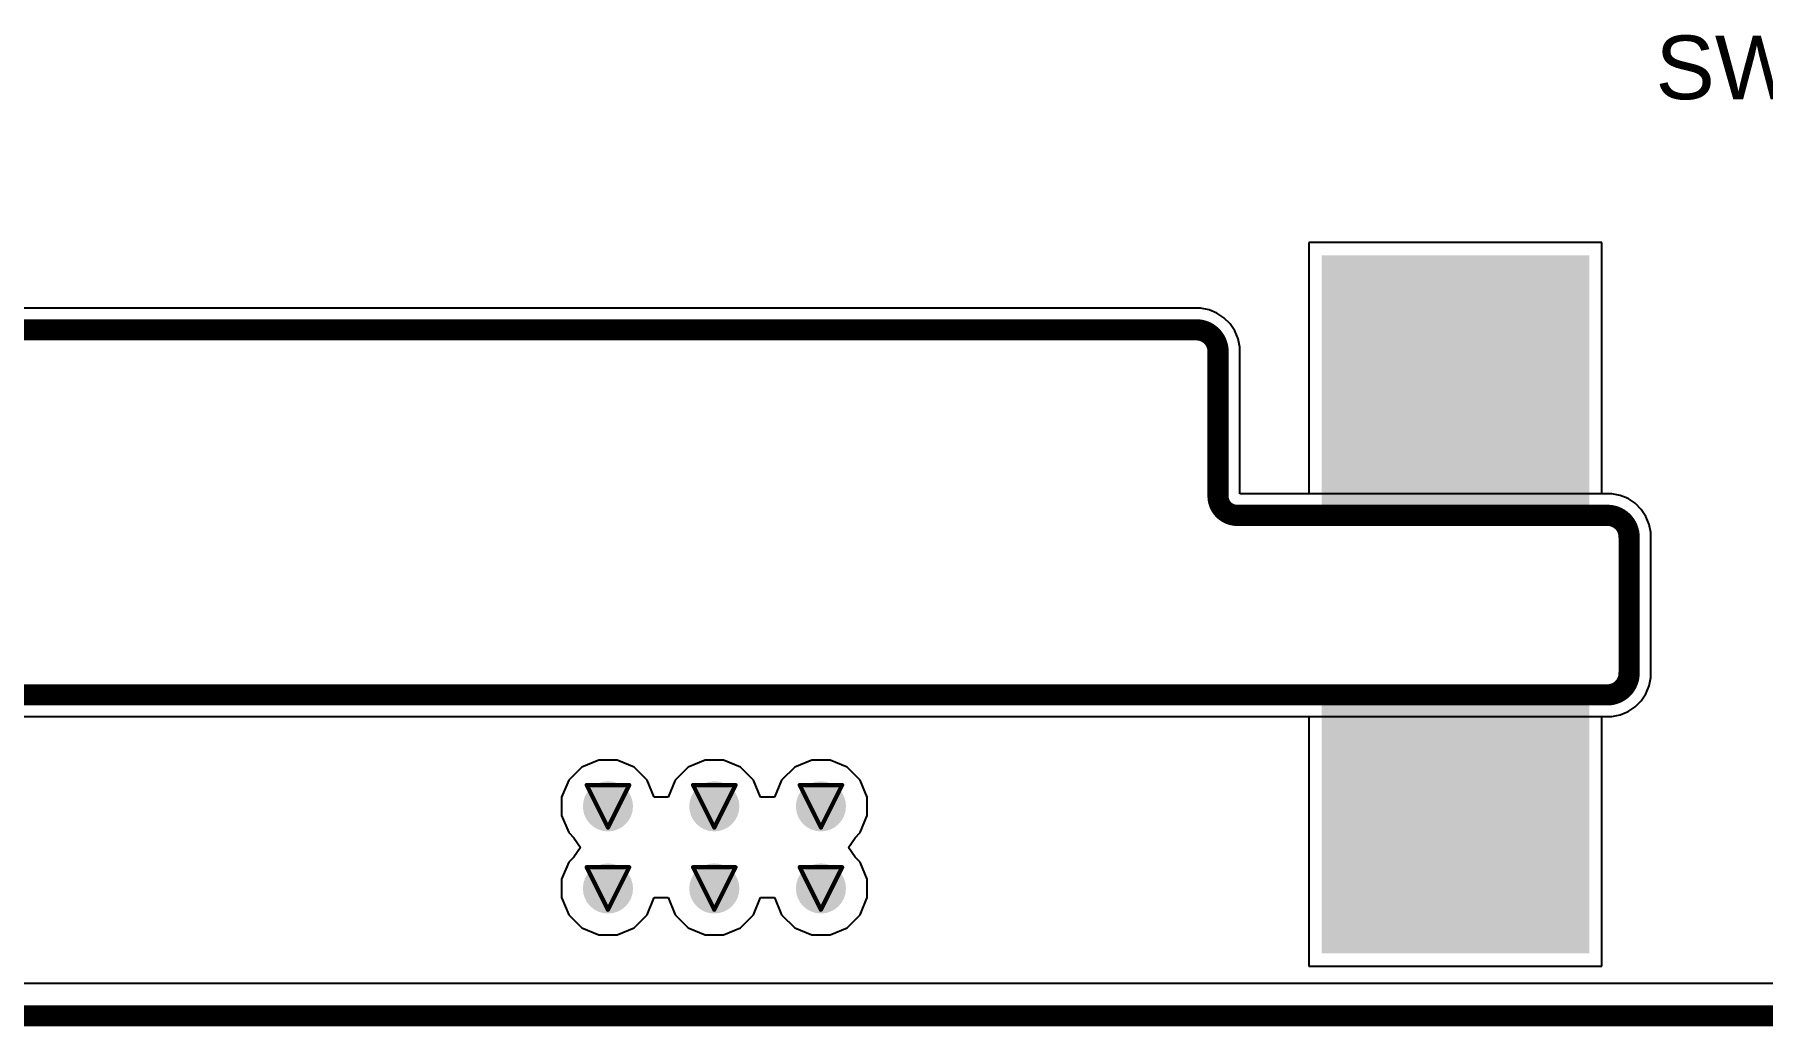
# Model space of a CAD drawing. Header units: inches. Extents: x 0 to 5359, y 0 to 5098.
# Drawn here: x 67.59 to 88.27, y -0.13 to 11.74 of the extents above; entities that cross this region are included whole.
import ezdxf

# ---------------------------------------------------------------- set-up
doc = ezdxf.new("R2010")
doc.units = ezdxf.units.IN
for name, color, linetype in [('Board Outline', 216, 'Continuous'), ('Bottom Layer', 5, 'Continuous'), ('Bottom Paste', 16, 'Continuous'), ('Bottom Solder', 6, 'Continuous'), ('Drill Drawing', 1, 'Continuous'), ('Layer 1', 16, 'Continuous'), ('Layer 2', 76, 'Continuous'), ('Multi-Layer', 9, 'Continuous'), ('Top Layer', 1, 'Continuous'), ('Top Overlay', 2, 'Continuous'), ('Top Paste', 8, 'Continuous'), ('Top Solder', 216, 'Continuous'), ('Via Holes', 16, 'Continuous')]:
    doc.layers.add(name, color=color, linetype=linetype)
doc.styles.add('Arial', font='', dxfattribs={"height": 0.2})
doc.styles.get('Arial').set_extended_font_data('Arial')

msp = doc.modelspace()

# ---------------------------------------------------------------- hatches: boundary and pattern name
at = {"layer": 'Bottom Layer'}
for points in [[(83.1, 9), (86.1, 9), (86.1, 6), (83.1, 6)], [(83.1, 3.85), (86.1, 3.85), (86.1, 0.85), (83.1, 0.85)]]:
    msp.add_hatch(color=5, dxfattribs=at).paths.add_polyline_path(points)
h = msp.add_hatch(color=5, dxfattribs=at)
edge = h.paths.add_edge_path()
edge.add_arc((74.457, 2.507), 0.3, 0, 360)
h = msp.add_hatch(color=5, dxfattribs=at)
edge = h.paths.add_edge_path()
edge.add_arc((75.73, 2.507), 0.3, 0, 360)
h = msp.add_hatch(color=5, dxfattribs=at)
edge = h.paths.add_edge_path()
edge.add_arc((77.006, 2.507), 0.3, 0, 360)
h = msp.add_hatch(color=5, dxfattribs=at)
edge = h.paths.add_edge_path()
edge.add_arc((74.457, 1.524), 0.3, 0, 360)
h = msp.add_hatch(color=5, dxfattribs=at)
edge = h.paths.add_edge_path()
edge.add_arc((75.73, 1.524), 0.3, 0, 360)
h = msp.add_hatch(color=5, dxfattribs=at)
edge = h.paths.add_edge_path()
edge.add_arc((77.006, 1.524), 0.3, 0, 360)
at = {"layer": 'Bottom Paste'}
for points in [[(83.1, 9), (86.1, 9), (86.1, 6), (83.1, 6)], [(83.1, 3.85), (86.1, 3.85), (86.1, 0.85), (83.1, 0.85)]]:
    msp.add_hatch(color=16, dxfattribs=at).paths.add_polyline_path(points)
at = {"layer": 'Bottom Solder'}
for points in [[(82.998, 9.102), (86.202, 9.102), (86.202, 5.898), (82.998, 5.898)], [(82.998, 3.952), (86.202, 3.952), (86.202, 0.748), (82.998, 0.748)]]:
    msp.add_hatch(color=6, dxfattribs=at).paths.add_polyline_path(points)
at = {"layer": 'Layer 1'}
h = msp.add_hatch(color=16, dxfattribs=at)
edge = h.paths.add_edge_path()
edge.add_arc((74.457, 2.507), 0.3, 0, 360)
h = msp.add_hatch(color=16, dxfattribs=at)
edge = h.paths.add_edge_path()
edge.add_arc((75.73, 2.507), 0.3, 0, 360)
h = msp.add_hatch(color=16, dxfattribs=at)
edge = h.paths.add_edge_path()
edge.add_arc((77.006, 2.507), 0.3, 0, 360)
h = msp.add_hatch(color=16, dxfattribs=at)
edge = h.paths.add_edge_path()
edge.add_arc((74.457, 1.524), 0.3, 0, 360)
h = msp.add_hatch(color=16, dxfattribs=at)
edge = h.paths.add_edge_path()
edge.add_arc((75.73, 1.524), 0.3, 0, 360)
h = msp.add_hatch(color=16, dxfattribs=at)
edge = h.paths.add_edge_path()
edge.add_arc((77.006, 1.524), 0.3, 0, 360)
at = {"layer": 'Layer 2'}
h = msp.add_hatch(color=76, dxfattribs=at)
edge = h.paths.add_edge_path()
edge.add_arc((74.457, 2.507), 0.3, 0, 360)
h = msp.add_hatch(color=76, dxfattribs=at)
edge = h.paths.add_edge_path()
edge.add_arc((75.73, 2.507), 0.3, 0, 360)
h = msp.add_hatch(color=76, dxfattribs=at)
edge = h.paths.add_edge_path()
edge.add_arc((77.006, 2.507), 0.3, 0, 360)
h = msp.add_hatch(color=76, dxfattribs=at)
edge = h.paths.add_edge_path()
edge.add_arc((74.457, 1.524), 0.3, 0, 360)
h = msp.add_hatch(color=76, dxfattribs=at)
edge = h.paths.add_edge_path()
edge.add_arc((75.73, 1.524), 0.3, 0, 360)
h = msp.add_hatch(color=76, dxfattribs=at)
edge = h.paths.add_edge_path()
edge.add_arc((77.006, 1.524), 0.3, 0, 360)
at = {"layer": 'Top Layer'}
for points in [[(83.1, 9), (86.1, 9), (86.1, 6), (83.1, 6)], [(83.1, 3.85), (86.1, 3.85), (86.1, 0.85), (83.1, 0.85)]]:
    msp.add_hatch(color=1, dxfattribs=at).paths.add_polyline_path(points)
h = msp.add_hatch(color=1, dxfattribs=at)
edge = h.paths.add_edge_path()
edge.add_arc((74.457, 2.507), 0.3, 0, 360)
h = msp.add_hatch(color=1, dxfattribs=at)
edge = h.paths.add_edge_path()
edge.add_arc((75.73, 2.507), 0.3, 0, 360)
h = msp.add_hatch(color=1, dxfattribs=at)
edge = h.paths.add_edge_path()
edge.add_arc((77.006, 2.507), 0.3, 0, 360)
h = msp.add_hatch(color=1, dxfattribs=at)
edge = h.paths.add_edge_path()
edge.add_arc((74.457, 1.524), 0.3, 0, 360)
h = msp.add_hatch(color=1, dxfattribs=at)
edge = h.paths.add_edge_path()
edge.add_arc((75.73, 1.524), 0.3, 0, 360)
h = msp.add_hatch(color=1, dxfattribs=at)
edge = h.paths.add_edge_path()
edge.add_arc((77.006, 1.524), 0.3, 0, 360)
at = {"layer": 'Top Paste'}
for points in [[(83.1, 9), (86.1, 9), (86.1, 6), (83.1, 6)], [(83.1, 3.85), (86.1, 3.85), (86.1, 0.85), (83.1, 0.85)]]:
    msp.add_hatch(color=8, dxfattribs=at).paths.add_polyline_path(points)
at = {"layer": 'Top Solder'}
for points in [[(82.998, 9.102), (86.202, 9.102), (86.202, 5.898), (82.998, 5.898)], [(82.998, 3.952), (86.202, 3.952), (86.202, 0.748), (82.998, 0.748)]]:
    msp.add_hatch(color=216, dxfattribs=at).paths.add_polyline_path(points)
at = {"layer": 'Via Holes'}
h = msp.add_hatch(color=7, dxfattribs=at)
edge = h.paths.add_edge_path()
edge.add_arc((74.457, 2.507), 0.15, 0, 360)
h = msp.add_hatch(color=7, dxfattribs=at)
edge = h.paths.add_edge_path()
edge.add_arc((75.73, 2.507), 0.15, 0, 360)
h = msp.add_hatch(color=7, dxfattribs=at)
edge = h.paths.add_edge_path()
edge.add_arc((77.006, 2.507), 0.15, 0, 360)
h = msp.add_hatch(color=7, dxfattribs=at)
edge = h.paths.add_edge_path()
edge.add_arc((74.457, 1.524), 0.15, 0, 360)
h = msp.add_hatch(color=7, dxfattribs=at)
edge = h.paths.add_edge_path()
edge.add_arc((75.73, 1.524), 0.15, 0, 360)
h = msp.add_hatch(color=7, dxfattribs=at)
edge = h.paths.add_edge_path()
edge.add_arc((77.006, 1.524), 0.15, 0, 360)

# ---------------------------------------------------------------- linework, layer by layer
at = {"layer": 'Board Outline'}
for points in [[(62.154, 8.209, 0.254, 0.254, 0), (81.5, 8.209, 0.254, 0.254, 0)], [(81.5, 8.209, 0.254, 0.254, -0.414214), (81.759, 7.95, 0.254, 0.254, 0)], [(81.759, 6.218, 0.254, 0.254, 0), (81.759, 7.95, 0.254, 0.254, 0)], [(81.988, 5.989, 0.254, 0.254, -0.414214), (81.759, 6.218, 0.254, 0.254, 0)], [(81.988, 5.989, 0.254, 0.254, 0), (86.42, 5.989, 0.254, 0.254, 0)], [(86.42, 5.989, 0.254, 0.254, -0.414214), (86.679, 5.73, 0.254, 0.254, 0)], [(86.679, 4.1, 0.254, 0.254, 0), (86.679, 5.73, 0.254, 0.254, 0)], [(86.679, 4.1, 0.254, 0.254, -0.414214), (86.42, 3.841, 0.254, 0.254, 0)], [(41.38, 3.841, 0.254, 0.254, 0), (86.42, 3.841, 0.254, 0.254, 0)], [(0, 0, 0.254, 0.254, 0), (110, 0, 0.254, 0.254, 0)]]:
    msp.add_lwpolyline(points, format="xyseb", dxfattribs=at)
for points in [[(81.436, 8.209, 0.127, 0.127, 1), (81.563, 8.209, 0.127, 0.127, 1)], [(81.436, 8.209, 0.127, 0.127, 1), (81.563, 8.209, 0.127, 0.127, 1)], [(81.695, 7.95, 0.127, 0.127, 1), (81.822, 7.95, 0.127, 0.127, 1)], [(81.695, 7.95, 0.127, 0.127, 1), (81.822, 7.95, 0.127, 0.127, 1)], [(81.695, 6.218, 0.127, 0.127, 1), (81.822, 6.218, 0.127, 0.127, 1)], [(81.695, 6.218, 0.127, 0.127, 1), (81.822, 6.218, 0.127, 0.127, 1)], [(81.925, 5.989, 0.127, 0.127, 1), (82.052, 5.989, 0.127, 0.127, 1)], [(81.925, 5.989, 0.127, 0.127, 1), (82.052, 5.989, 0.127, 0.127, 1)], [(86.356, 5.989, 0.127, 0.127, 1), (86.483, 5.989, 0.127, 0.127, 1)], [(86.356, 5.989, 0.127, 0.127, 1), (86.483, 5.989, 0.127, 0.127, 1)], [(86.615, 5.73, 0.127, 0.127, 1), (86.742, 5.73, 0.127, 0.127, 1)], [(86.615, 5.73, 0.127, 0.127, 1), (86.742, 5.73, 0.127, 0.127, 1)], [(86.615, 4.1, 0.127, 0.127, 1), (86.742, 4.1, 0.127, 0.127, 1)], [(86.615, 4.1, 0.127, 0.127, 1), (86.742, 4.1, 0.127, 0.127, 1)], [(86.356, 3.841, 0.127, 0.127, 1), (86.483, 3.841, 0.127, 0.127, 1)], [(86.356, 3.841, 0.127, 0.127, 1), (86.483, 3.841, 0.127, 0.127, 1)]]:
    msp.add_lwpolyline(points, format="xyseb", close=True, dxfattribs=at)
at = {"layer": 'Bottom Layer'}
for p, q in [((86.354, 9.254), (82.846, 9.254)), ((82.846, 9.254), (82.846, 6.248)), ((86.354, 6.248), (86.354, 9.254)), ((81.5, 8.468), (62.169, 8.468)), ((81.551, 8.468), (81.5, 8.468)), ((81.651, 8.448), (81.551, 8.468)), ((81.746, 8.409), (81.651, 8.448)), ((81.83, 8.353), (81.746, 8.409)), ((81.903, 8.28), (81.83, 8.353)), ((81.959, 8.196), (81.903, 8.28)), ((81.998, 8.101), (81.959, 8.196)), ((82.018, 8.002), (81.998, 8.101)), ((81.998, 8.101), (81.998, 8.101)), ((81.998, 8.101), (81.998, 8.101)), ((82.018, 7.95), (82.018, 8.002)), ((82.018, 6.248), (82.018, 7.95)), ((82.018, 7.95), (82.018, 7.95)), ((82.846, 6.248), (82.018, 6.248)), ((86.471, 6.248), (86.354, 6.248)), ((86.571, 6.228), (86.471, 6.248)), ((86.666, 6.189), (86.571, 6.228)), ((86.75, 6.133), (86.666, 6.189)), ((86.823, 6.06), (86.75, 6.133)), ((86.879, 5.976), (86.823, 6.06)), ((86.918, 5.881), (86.879, 5.976)), ((86.938, 5.782), (86.918, 5.881)), ((86.938, 5.73), (86.938, 5.782)), ((86.938, 4.049), (86.938, 5.73)), ((86.938, 5.73), (86.938, 5.73)), ((86.879, 3.854), (86.918, 3.949)), ((86.918, 3.949), (86.938, 4.049)), ((86.75, 3.697), (86.823, 3.77)), ((86.823, 3.77), (86.879, 3.854)), ((44.954, 3.582), (82.846, 3.582)), ((82.846, 3.582), (82.846, 0.596)), ((86.354, 0.596), (86.354, 3.582)), ((86.354, 3.582), (86.42, 3.582)), ((86.42, 3.582), (86.42, 3.582)), ((86.42, 3.582), (86.471, 3.582)), ((86.471, 3.582), (86.571, 3.602)), ((86.571, 3.602), (86.666, 3.641)), ((86.666, 3.641), (86.75, 3.697)), ((82.846, 0.596), (86.354, 0.596)), ((105.855, 0.388), (4.145, 0.388))]:
    msp.add_line(p, q, dxfattribs=at)
at = {"layer": 'Drill Drawing'}
for points in [[(74.203, 2.761, 0.0508, 0.0508, 0), (74.711, 2.761, 0.0508, 0.0508, 0)], [(74.203, 2.761, 0.0508, 0.0508, 0), (74.457, 2.253, 0.0508, 0.0508, 0)], [(74.457, 2.253, 0.0508, 0.0508, 0), (74.711, 2.761, 0.0508, 0.0508, 0)], [(75.476, 2.761, 0.0508, 0.0508, 0), (75.984, 2.761, 0.0508, 0.0508, 0)], [(75.476, 2.761, 0.0508, 0.0508, 0), (75.73, 2.253, 0.0508, 0.0508, 0)], [(75.73, 2.253, 0.0508, 0.0508, 0), (75.984, 2.761, 0.0508, 0.0508, 0)], [(76.752, 2.761, 0.0508, 0.0508, 0), (77.26, 2.761, 0.0508, 0.0508, 0)], [(76.752, 2.761, 0.0508, 0.0508, 0), (77.006, 2.253, 0.0508, 0.0508, 0)], [(77.006, 2.253, 0.0508, 0.0508, 0), (77.26, 2.761, 0.0508, 0.0508, 0)], [(74.203, 1.778, 0.0508, 0.0508, 0), (74.711, 1.778, 0.0508, 0.0508, 0)], [(74.203, 1.778, 0.0508, 0.0508, 0), (74.457, 1.27, 0.0508, 0.0508, 0)], [(74.457, 1.27, 0.0508, 0.0508, 0), (74.711, 1.778, 0.0508, 0.0508, 0)], [(75.476, 1.778, 0.0508, 0.0508, 0), (75.984, 1.778, 0.0508, 0.0508, 0)], [(75.476, 1.778, 0.0508, 0.0508, 0), (75.73, 1.27, 0.0508, 0.0508, 0)], [(75.73, 1.27, 0.0508, 0.0508, 0), (75.984, 1.778, 0.0508, 0.0508, 0)], [(76.752, 1.778, 0.0508, 0.0508, 0), (77.26, 1.778, 0.0508, 0.0508, 0)], [(76.752, 1.778, 0.0508, 0.0508, 0), (77.006, 1.27, 0.0508, 0.0508, 0)], [(77.006, 1.27, 0.0508, 0.0508, 0), (77.26, 1.778, 0.0508, 0.0508, 0)]]:
    msp.add_lwpolyline(points, format="xyseb", dxfattribs=at)
for points in [[(74.19, 2.761, 0.0254, 0.0254, 1), (74.216, 2.761, 0.0254, 0.0254, 1)], [(74.19, 2.761, 0.0254, 0.0254, 1), (74.216, 2.761, 0.0254, 0.0254, 1)], [(74.698, 2.761, 0.0254, 0.0254, 1), (74.724, 2.761, 0.0254, 0.0254, 1)], [(74.698, 2.761, 0.0254, 0.0254, 1), (74.724, 2.761, 0.0254, 0.0254, 1)], [(75.463, 2.761, 0.0254, 0.0254, 1), (75.489, 2.761, 0.0254, 0.0254, 1)], [(75.463, 2.761, 0.0254, 0.0254, 1), (75.489, 2.761, 0.0254, 0.0254, 1)], [(75.971, 2.761, 0.0254, 0.0254, 1), (75.997, 2.761, 0.0254, 0.0254, 1)], [(75.971, 2.761, 0.0254, 0.0254, 1), (75.997, 2.761, 0.0254, 0.0254, 1)], [(76.739, 2.761, 0.0254, 0.0254, 1), (76.765, 2.761, 0.0254, 0.0254, 1)], [(76.739, 2.761, 0.0254, 0.0254, 1), (76.765, 2.761, 0.0254, 0.0254, 1)], [(77.247, 2.761, 0.0254, 0.0254, 1), (77.273, 2.761, 0.0254, 0.0254, 1)], [(77.247, 2.761, 0.0254, 0.0254, 1), (77.273, 2.761, 0.0254, 0.0254, 1)], [(74.444, 2.253, 0.0254, 0.0254, 1), (74.47, 2.253, 0.0254, 0.0254, 1)], [(74.444, 2.253, 0.0254, 0.0254, 1), (74.47, 2.253, 0.0254, 0.0254, 1)], [(75.717, 2.253, 0.0254, 0.0254, 1), (75.743, 2.253, 0.0254, 0.0254, 1)], [(75.717, 2.253, 0.0254, 0.0254, 1), (75.743, 2.253, 0.0254, 0.0254, 1)], [(76.993, 2.253, 0.0254, 0.0254, 1), (77.019, 2.253, 0.0254, 0.0254, 1)], [(76.993, 2.253, 0.0254, 0.0254, 1), (77.019, 2.253, 0.0254, 0.0254, 1)], [(74.19, 1.778, 0.0254, 0.0254, 1), (74.216, 1.778, 0.0254, 0.0254, 1)], [(74.19, 1.778, 0.0254, 0.0254, 1), (74.216, 1.778, 0.0254, 0.0254, 1)], [(74.698, 1.778, 0.0254, 0.0254, 1), (74.724, 1.778, 0.0254, 0.0254, 1)], [(74.698, 1.778, 0.0254, 0.0254, 1), (74.724, 1.778, 0.0254, 0.0254, 1)], [(75.463, 1.778, 0.0254, 0.0254, 1), (75.489, 1.778, 0.0254, 0.0254, 1)], [(75.463, 1.778, 0.0254, 0.0254, 1), (75.489, 1.778, 0.0254, 0.0254, 1)], [(75.971, 1.778, 0.0254, 0.0254, 1), (75.997, 1.778, 0.0254, 0.0254, 1)], [(75.971, 1.778, 0.0254, 0.0254, 1), (75.997, 1.778, 0.0254, 0.0254, 1)], [(76.739, 1.778, 0.0254, 0.0254, 1), (76.765, 1.778, 0.0254, 0.0254, 1)], [(76.739, 1.778, 0.0254, 0.0254, 1), (76.765, 1.778, 0.0254, 0.0254, 1)], [(77.247, 1.778, 0.0254, 0.0254, 1), (77.273, 1.778, 0.0254, 0.0254, 1)], [(77.247, 1.778, 0.0254, 0.0254, 1), (77.273, 1.778, 0.0254, 0.0254, 1)], [(74.444, 1.27, 0.0254, 0.0254, 1), (74.47, 1.27, 0.0254, 0.0254, 1)], [(74.444, 1.27, 0.0254, 0.0254, 1), (74.47, 1.27, 0.0254, 0.0254, 1)], [(75.717, 1.27, 0.0254, 0.0254, 1), (75.743, 1.27, 0.0254, 0.0254, 1)], [(75.717, 1.27, 0.0254, 0.0254, 1), (75.743, 1.27, 0.0254, 0.0254, 1)], [(76.993, 1.27, 0.0254, 0.0254, 1), (77.019, 1.27, 0.0254, 0.0254, 1)], [(76.993, 1.27, 0.0254, 0.0254, 1), (77.019, 1.27, 0.0254, 0.0254, 1)]]:
    msp.add_lwpolyline(points, format="xyseb", close=True, dxfattribs=at)
at = {"layer": 'Layer 1'}
for p, q in [((81.5, 8.468), (62.169, 8.468)), ((81.551, 8.468), (81.5, 8.468)), ((81.651, 8.448), (81.551, 8.468)), ((81.746, 8.409), (81.651, 8.448)), ((81.83, 8.353), (81.746, 8.409)), ((81.903, 8.28), (81.83, 8.353)), ((81.959, 8.196), (81.903, 8.28)), ((81.998, 8.101), (81.959, 8.196)), ((82.018, 8.002), (81.998, 8.101)), ((81.998, 8.101), (81.998, 8.101)), ((81.998, 8.101), (81.998, 8.101)), ((82.018, 7.95), (82.018, 8.002)), ((82.018, 6.248), (82.018, 7.95)), ((82.018, 7.95), (82.018, 7.95)), ((86.471, 6.248), (82.018, 6.248)), ((86.571, 6.228), (86.471, 6.248)), ((86.666, 6.189), (86.571, 6.228)), ((86.75, 6.133), (86.666, 6.189)), ((86.823, 6.06), (86.75, 6.133)), ((86.879, 5.976), (86.823, 6.06)), ((86.918, 5.881), (86.879, 5.976)), ((86.938, 5.782), (86.918, 5.881)), ((86.938, 5.73), (86.938, 5.782)), ((86.938, 4.049), (86.938, 5.73)), ((86.938, 5.73), (86.938, 5.73)), ((86.879, 3.854), (86.918, 3.949)), ((86.918, 3.949), (86.938, 4.049)), ((86.75, 3.697), (86.823, 3.77)), ((86.823, 3.77), (86.879, 3.854)), ((41.38, 3.582), (86.42, 3.582)), ((86.42, 3.582), (86.42, 3.582)), ((86.42, 3.582), (86.471, 3.582)), ((86.471, 3.582), (86.571, 3.602)), ((86.571, 3.602), (86.666, 3.641)), ((86.666, 3.641), (86.75, 3.697)), ((105.855, 0.388), (4.145, 0.388))]:
    msp.add_line(p, q, dxfattribs=at)
at = {"layer": 'Layer 2'}
for p, q in [((81.5, 8.468), (62.169, 8.468)), ((81.551, 8.468), (81.5, 8.468)), ((81.651, 8.448), (81.551, 8.468)), ((81.746, 8.409), (81.651, 8.448)), ((81.83, 8.353), (81.746, 8.409)), ((81.903, 8.28), (81.83, 8.353)), ((81.959, 8.196), (81.903, 8.28)), ((81.998, 8.101), (81.959, 8.196)), ((82.018, 8.002), (81.998, 8.101)), ((81.998, 8.101), (81.998, 8.101)), ((81.998, 8.101), (81.998, 8.101)), ((82.018, 7.95), (82.018, 8.002)), ((82.018, 6.248), (82.018, 7.95)), ((82.018, 7.95), (82.018, 7.95)), ((86.471, 6.248), (82.018, 6.248)), ((86.571, 6.228), (86.471, 6.248)), ((86.666, 6.189), (86.571, 6.228)), ((86.75, 6.133), (86.666, 6.189)), ((86.823, 6.06), (86.75, 6.133)), ((86.879, 5.976), (86.823, 6.06)), ((86.918, 5.881), (86.879, 5.976)), ((86.938, 5.782), (86.918, 5.881)), ((86.938, 5.73), (86.938, 5.782)), ((86.938, 4.049), (86.938, 5.73)), ((86.938, 5.73), (86.938, 5.73)), ((86.879, 3.854), (86.918, 3.949)), ((86.918, 3.949), (86.938, 4.049)), ((86.75, 3.697), (86.823, 3.77)), ((86.823, 3.77), (86.879, 3.854)), ((41.38, 3.582), (86.42, 3.582)), ((86.42, 3.582), (86.42, 3.582)), ((86.42, 3.582), (86.471, 3.582)), ((86.471, 3.582), (86.571, 3.602)), ((86.571, 3.602), (86.666, 3.641)), ((86.666, 3.641), (86.75, 3.697)), ((74.143, 2.976), (73.987, 2.82)), ((74.347, 3.061), (74.143, 2.976)), ((74.567, 3.061), (74.347, 3.061)), ((74.771, 2.976), (74.567, 3.061)), ((74.927, 2.82), (74.771, 2.976)), ((75.416, 2.976), (75.26, 2.82)), ((75.62, 3.061), (75.416, 2.976)), ((75.84, 3.061), (75.62, 3.061)), ((76.044, 2.976), (75.84, 3.061)), ((76.2, 2.82), (76.044, 2.976)), ((76.692, 2.976), (76.536, 2.82)), ((76.896, 3.061), (76.692, 2.976)), ((77.116, 3.061), (76.896, 3.061)), ((77.32, 2.976), (77.116, 3.061)), ((77.476, 2.82), (77.32, 2.976)), ((73.987, 2.82), (73.903, 2.617)), ((75.011, 2.617), (74.927, 2.82)), ((75.26, 2.82), (75.176, 2.617)), ((76.284, 2.617), (76.2, 2.82)), ((76.536, 2.82), (76.452, 2.617)), ((77.56, 2.617), (77.476, 2.82)), ((73.903, 2.617), (73.903, 2.396)), ((75.176, 2.617), (75.011, 2.617)), ((76.452, 2.617), (76.284, 2.617)), ((77.56, 2.396), (77.56, 2.617)), ((73.903, 2.396), (73.987, 2.193)), ((77.476, 2.193), (77.56, 2.396)), ((73.987, 2.193), (74.049, 2.131)), ((74.049, 2.131), (74.128, 2.015)), ((77.335, 2.015), (77.415, 2.131)), ((77.415, 2.131), (77.476, 2.193)), ((74.049, 1.899), (73.987, 1.838)), ((74.128, 2.015), (74.049, 1.899)), ((77.415, 1.899), (77.335, 2.015)), ((77.476, 1.838), (77.415, 1.899)), ((73.987, 1.838), (73.903, 1.634)), ((77.56, 1.634), (77.476, 1.838)), ((73.903, 1.634), (73.903, 1.414)), ((77.56, 1.414), (77.56, 1.634)), ((73.903, 1.414), (73.987, 1.21)), ((74.927, 1.21), (75.011, 1.414)), ((75.011, 1.414), (75.176, 1.414)), ((75.176, 1.414), (75.26, 1.21)), ((76.2, 1.21), (76.284, 1.414)), ((76.284, 1.414), (76.452, 1.414)), ((76.452, 1.414), (76.536, 1.21)), ((77.476, 1.21), (77.56, 1.414)), ((73.987, 1.21), (74.143, 1.054)), ((74.143, 1.054), (74.347, 0.97)), ((74.567, 0.97), (74.771, 1.054)), ((74.771, 1.054), (74.927, 1.21)), ((75.26, 1.21), (75.416, 1.054)), ((75.416, 1.054), (75.62, 0.97)), ((75.84, 0.97), (76.044, 1.054)), ((76.044, 1.054), (76.2, 1.21)), ((76.536, 1.21), (76.692, 1.054)), ((76.692, 1.054), (76.896, 0.97)), ((77.116, 0.97), (77.32, 1.054)), ((77.32, 1.054), (77.476, 1.21)), ((74.347, 0.97), (74.567, 0.97)), ((75.62, 0.97), (75.84, 0.97)), ((76.896, 0.97), (77.116, 0.97)), ((105.855, 0.388), (4.145, 0.388))]:
    msp.add_line(p, q, dxfattribs=at)
at = {"layer": 'Multi-Layer'}
for p, q in [((62.154, 8.209), (81.5, 8.209)), ((81.5, 8.209), (81.551, 8.209)), ((81.551, 8.209), (81.647, 8.17)), ((81.647, 8.17), (81.719, 8.097)), ((81.719, 8.097), (81.759, 8.002)), ((81.759, 8.002), (81.759, 7.95)), ((81.759, 7.95), (81.759, 7.95)), ((81.759, 7.95), (81.759, 6.218)), ((81.759, 6.218), (81.763, 6.174)), ((81.763, 6.174), (81.798, 6.091)), ((81.798, 6.091), (81.861, 6.028)), ((81.861, 6.028), (81.943, 5.993)), ((81.943, 5.993), (81.988, 5.989)), ((81.988, 5.989), (81.988, 5.989)), ((81.988, 5.989), (86.42, 5.989)), ((86.42, 5.989), (86.471, 5.989)), ((86.471, 5.989), (86.567, 5.95)), ((86.567, 5.95), (86.639, 5.877)), ((86.639, 5.877), (86.679, 5.782)), ((86.679, 5.782), (86.679, 5.73)), ((86.679, 5.73), (86.679, 5.73)), ((86.679, 5.73), (86.679, 4.1)), ((86.639, 3.953), (86.567, 3.88)), ((86.679, 4.049), (86.639, 3.953)), ((86.679, 4.1), (86.679, 4.049)), ((86.42, 3.841), (41.38, 3.841)), ((86.471, 3.841), (86.42, 3.841)), ((86.42, 3.841), (86.42, 3.841)), ((86.567, 3.88), (86.471, 3.841))]:
    msp.add_line(p, q, dxfattribs=at)
at = {"layer": 'Top Layer'}
for p, q in [((86.354, 9.254), (82.846, 9.254)), ((82.846, 9.254), (82.846, 6.248)), ((86.354, 6.248), (86.354, 9.254)), ((81.5, 8.468), (62.169, 8.468)), ((81.551, 8.468), (81.5, 8.468)), ((81.651, 8.448), (81.551, 8.468)), ((81.746, 8.409), (81.651, 8.448)), ((81.83, 8.353), (81.746, 8.409)), ((81.903, 8.28), (81.83, 8.353)), ((81.959, 8.196), (81.903, 8.28)), ((81.998, 8.101), (81.959, 8.196)), ((82.018, 8.002), (81.998, 8.101)), ((81.998, 8.101), (81.998, 8.101)), ((81.998, 8.101), (81.998, 8.101)), ((82.018, 7.95), (82.018, 8.002)), ((82.018, 6.248), (82.018, 7.95)), ((82.018, 7.95), (82.018, 7.95)), ((82.846, 6.248), (82.018, 6.248)), ((86.471, 6.248), (86.354, 6.248)), ((86.571, 6.228), (86.471, 6.248)), ((86.666, 6.189), (86.571, 6.228)), ((86.75, 6.133), (86.666, 6.189)), ((86.823, 6.06), (86.75, 6.133)), ((86.879, 5.976), (86.823, 6.06)), ((86.918, 5.881), (86.879, 5.976)), ((86.938, 5.782), (86.918, 5.881)), ((86.938, 5.73), (86.938, 5.782)), ((86.938, 4.049), (86.938, 5.73)), ((86.938, 5.73), (86.938, 5.73)), ((86.879, 3.854), (86.918, 3.949)), ((86.918, 3.949), (86.938, 4.049)), ((86.75, 3.697), (86.823, 3.77)), ((86.823, 3.77), (86.879, 3.854)), ((44.954, 3.582), (82.846, 3.582)), ((82.846, 3.582), (82.846, 0.596)), ((86.354, 0.596), (86.354, 3.582)), ((86.354, 3.582), (86.42, 3.582)), ((86.42, 3.582), (86.42, 3.582)), ((86.42, 3.582), (86.471, 3.582)), ((86.471, 3.582), (86.571, 3.602)), ((86.571, 3.602), (86.666, 3.641)), ((86.666, 3.641), (86.75, 3.697)), ((82.846, 0.596), (86.354, 0.596)), ((105.855, 0.388), (4.145, 0.388))]:
    msp.add_line(p, q, dxfattribs=at)

# ---------------------------------------------------------------- texts
at = {"layer": 'Top Overlay', "style": 'Arial'}
msp.add_text('SW1', height=0.762, dxfattribs=at).set_placement((86.995, 10.969))

doc.saveas('drawing.dxf')
